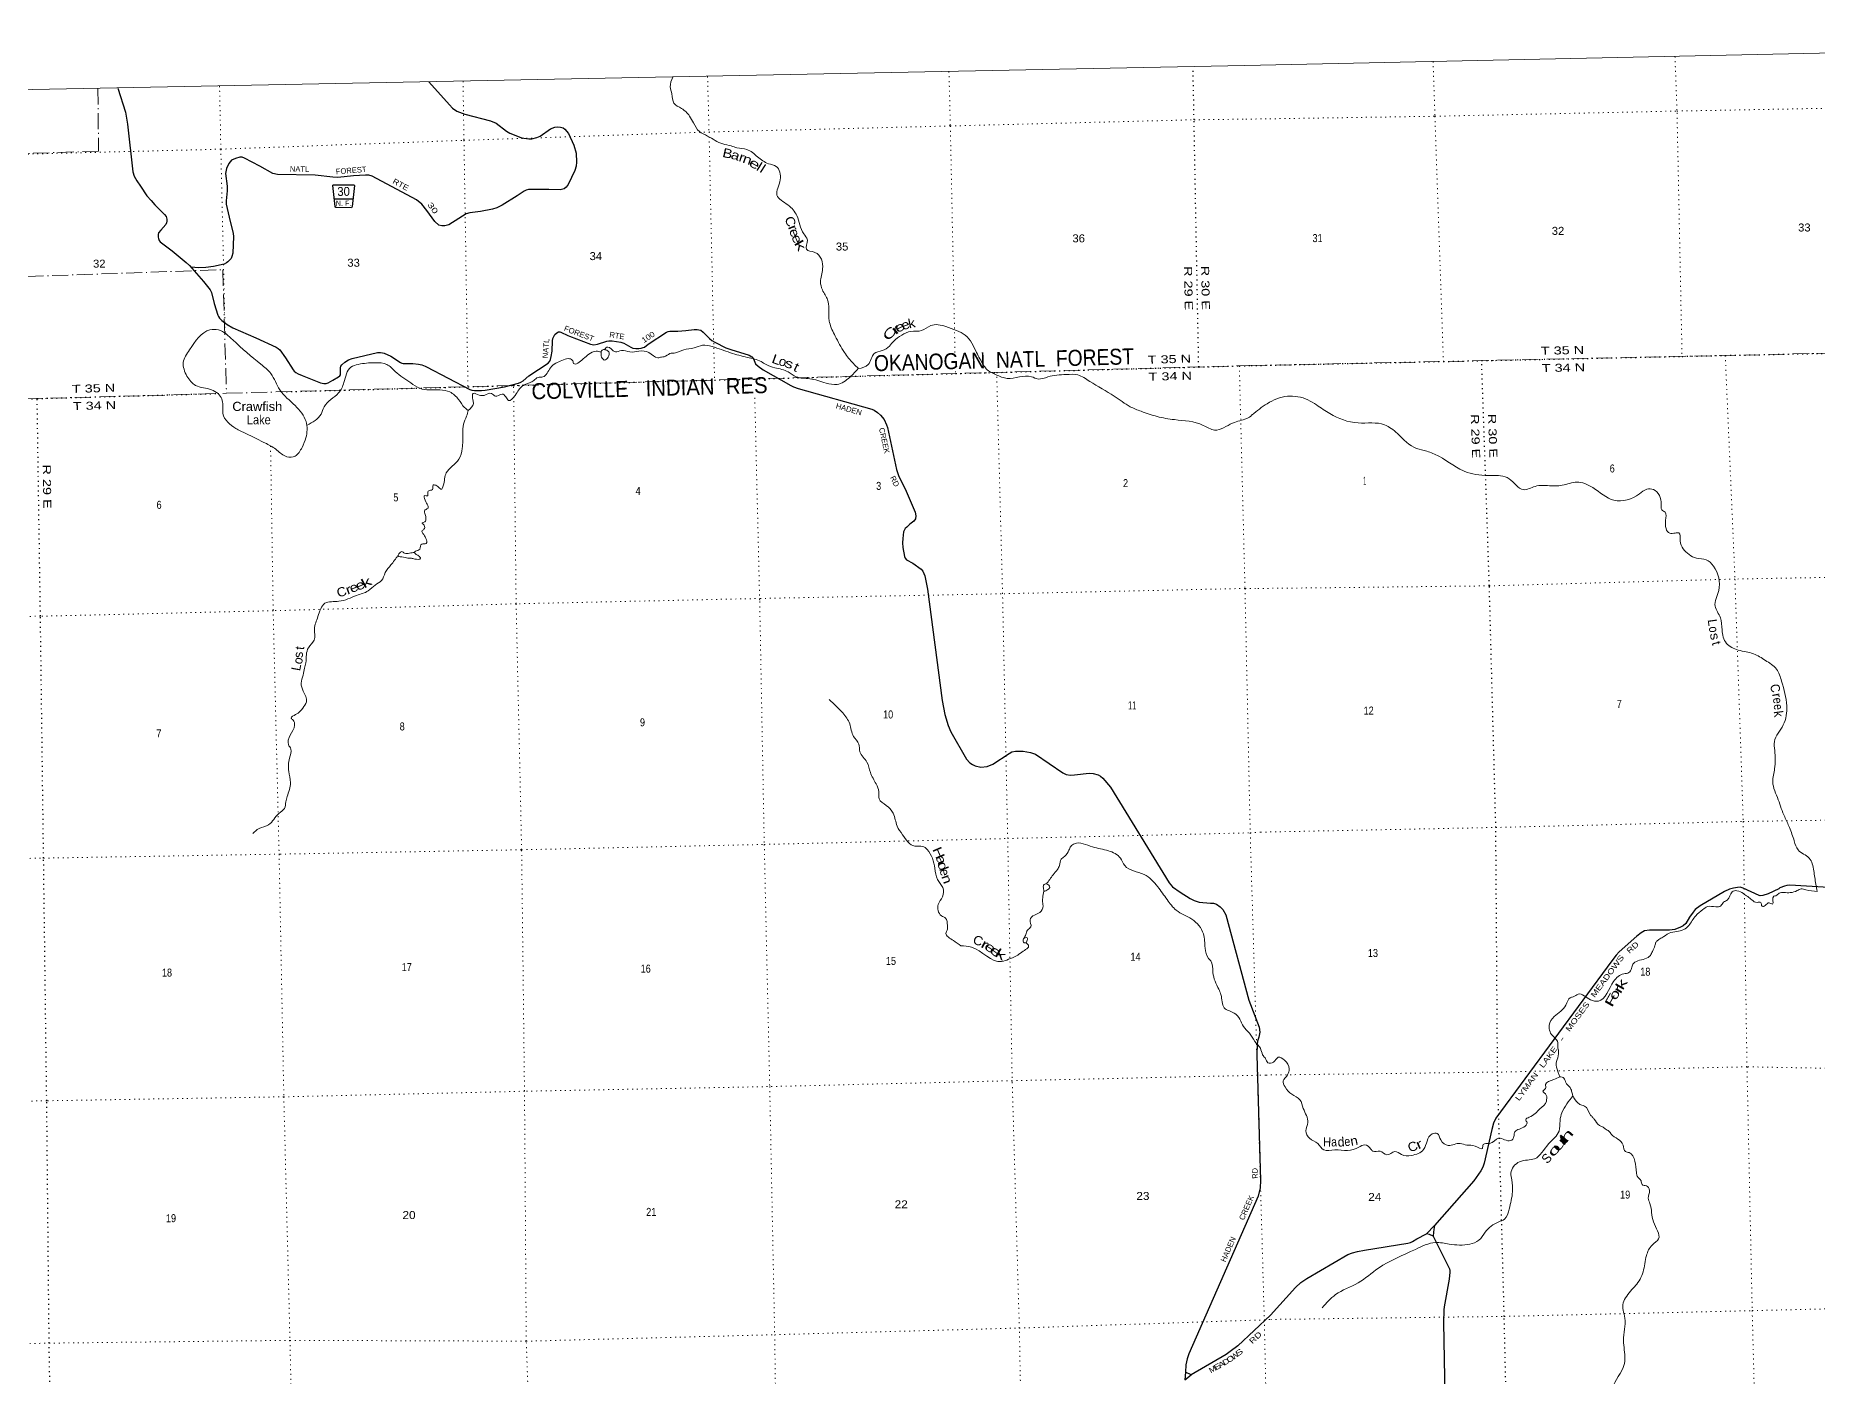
# Model space of a CAD drawing. Header units: feet. Extents: x 244583 to 493183, y 184934 to 372822.
# Drawn here: x 432125 to 471090, y 343499 to 372822 of the extents above; entities that cross this region are included whole.
import ezdxf
from ezdxf.enums import TextEntityAlignment as Align

# ---------------------------------------------------------------- set-up
doc = ezdxf.new("R2010")
doc.units = ezdxf.units.FT
doc.header["$LTSCALE"] = 70
doc.linetypes.add('DOT_DASHED', pattern=[7.7, 5, -1.2, 0.3, -1.2])
doc.linetypes.add('DOTTED', pattern=[1.5, 0.3, -1.2])
for name, color, linetype, lineweight in [('29', 7, 'Continuous', 25), ('30', 7, 'Continuous', 25), ('39', 7, 'Continuous', 13), ('4', 7, 'Continuous', 13), ('44', 7, 'DOT_DASHED', 13), ('6', 7, 'DOTTED', 25), ('7', 7, 'DOTTED', 13)]:
    doc.layers.add(name, color=color, linetype=linetype, lineweight=lineweight)
doc.layers.add('41', color=7, linetype='Continuous')

msp = doc.modelspace()

# ---------------------------------------------------------------- linework, layer by layer
at = {"layer": '29'}
msp.add_line((462542.87, 346619.11), (462720.96, 346801.66), dxfattribs=at)
for points in [[(440722.7, 371811.46), (441173.36, 371305.45), (441239.89, 371238.88), (441334.93, 371172.31), (441512.52, 371101.41), (442071.48, 370960.71), (442195.24, 370904.44), (442422.36, 370730.62), (442499.16, 370689.66), (442736.67, 370597.99), (442798.54, 370580.3), (442912.58, 370566.03), (442979.11, 370566.03), (443083.05, 370591.36), (443159.69, 370623.09), (443384.6, 370784.75), (443478.07, 370822.81), (443544.6, 370829.94), (443602.8, 370820.22), (443663.4, 370803.79), (443696.66, 370780.01), (443776.38, 370682.91), (443896.25, 370428.13), (443945.46, 370255.27), (443953.27, 370057.24), (443943.77, 369966.89), (443915.86, 369871.41), (443772.7, 369567.46), (443729.93, 369505.64), (443682.41, 369472.36), (443597.63, 369451.77), (443347.81, 369459.59), (442901.18, 369454.83), (442850.81, 369443.83), (442808.03, 369420.05), (442658.09, 369319.8), (442328.08, 369110.97), (442211.91, 369057.12), (442114.24, 369030.13), (441852.3, 368976.66), (441621.91, 368944.82), (441539.25, 368925.52), (441378.49, 368819.86), (441163.84, 368687.77), (441077.76, 368662.76), (441011.78, 368663.99), (440945.25, 368678.26), (440855.18, 368760.16), (440682.22, 369000.26), (440574.6, 369134.75), (440457.27, 369230.57), (439488.17, 369750.52), (439415.11, 369767.18), (439339.07, 369769.56), (439079.47, 369755.08), (438730.82, 369722.01), (438627.67, 369723.95), (438239.75, 369769.51), (437418.19, 369782.52), (437309.96, 369805.22), (437029.72, 369967.1), (436695.85, 370143.41), (436639.93, 370161.85), (436592.41, 370161.85), (436497.37, 370138.08), (436411.84, 370100.03), (436347.62, 370023.03), (436297.79, 369919.34), (436280.21, 369809.2), (436313.5, 369532.22), (436316.8, 369429.57), (436292.03, 369207.07), (436293.04, 369134.75), (436360.21, 368848.62), (436442.71, 368492.79), (436450.41, 368432.47), (436436.36, 368065.25), (436418.95, 367994.69), (436397.86, 367951.12), (436331.04, 367878.19), (436297.77, 367852.04), (436246.98, 367827.22), (436012.65, 367775.96), (435846.97, 367751.46), (435696.65, 367745.05), (435522.93, 367757.88)], [(433925.66, 371675.65), (434088.67, 371146.99), (434135.57, 370884.57), (434249.66, 369843.21), (434281.65, 369750.87), (434339.95, 369648.25), (434417.68, 369531.71), (434559.48, 369320.8), (434648.83, 369215.54), (434734.36, 369125.19), (434941.32, 368910.31), (434976.72, 368863.66), (434990.97, 368811.36), (434995.72, 368763.81), (434987.45, 368728.79), (434970.61, 368693.65), (434860.07, 368567.05), (434815.15, 368508.24), (434805.64, 368476.13), (434806.68, 368416.16), (434812.78, 368384.61), (434829.45, 368340.65), (434850.83, 368311.53), (434875.26, 368289.47), (435114.44, 368116.05), (435418.67, 367862.17), (435492.31, 367792.6), (435796.62, 367447.52), (435941.42, 367259.47), (435969.57, 367207.42), (436031.89, 366965.66), (436108.74, 366710.27), (436122, 366676.96), (436148.14, 366641.3), (436195.08, 366594.25), (436316.83, 366503.4), (436439.96, 366431.1), (436940.27, 366211.95), (437386.04, 366010.05), (437428.91, 365980.32), (437464.45, 365947.04), (437590.75, 365772.09), (437756.7, 365514.33), (437780.46, 365485.8), (437814.48, 365457.1), (437868.38, 365423.98), (437953.51, 365391.19), (438353.08, 365226.64), (438426.28, 365213.44), (438476.63, 365214.75), (438519.4, 365229.02), (438627.14, 365286.61), (438752.25, 365362.16), (438774.93, 365382.2), (438790.27, 365403.77), (438795.02, 365431.11), (438795.29, 365558.2), (438802.15, 365595.16), (438823.53, 365626.07), (438887.73, 365684.19), (438968.47, 365731.87), (439048.18, 365762.06), (439600.49, 365891.17), (439663.72, 365893.34), (439712.17, 365885.23), (439745.43, 365874.52), (439893.88, 365810.31), (440104.21, 365671.25), (440135.1, 365656.98), (440164.83, 365650.04), (440371.96, 365654.9), (440501.01, 365640.34), (440572.29, 365623.7), (440647.7, 365593.53), (440675.29, 365579.13)], [(440675.29, 365579.13), (441620.42, 365085.79), (441662.89, 365070.91), (441719.91, 365061.4), (441872.71, 365063.94), (441952.76, 365070.91), (442381.35, 365141.3), (442688.62, 365222.03), (442734.47, 365242.1), (442786.74, 365275.38), (442912.82, 365380.61), (443333.37, 365657.03), (443369.01, 365699.83), (443388.02, 365742.62), (443402.13, 365804.39), (443420.26, 365921.41), (443426.96, 366145.31), (443435.39, 366196.69), (443456.78, 366244.24), (443482.91, 366287.04), (443521.84, 366319.75), (443558.94, 366344.1), (443592.21, 366346.48), (443613.78, 366338.92), (443767.21, 366263.41), (443803.67, 366246.62), (444259.87, 366073.06), (444293.13, 366065.92), (444329.31, 366062.44), (444409.56, 366077.81), (444618.49, 366142.57), (444661.41, 366150.33), (444730.32, 366147.95), (444925.26, 366116.49), (444986.93, 366095.65), (445142.21, 366006.82), (445186.51, 365988.66), (445253.04, 365979.15), (445317.19, 365976.77), (445366.36, 365984.04), (445412.23, 365998.17), (445438.37, 366012.43), (445522.39, 366073.86), (445918.33, 366334.6), (445956.34, 366351.24), (445997.92, 366361.7), (446169, 366361.33), (446343.64, 366375.2), (446524.21, 366398.79), (446590.52, 366395.49), (446631.13, 366389.28), (446669.15, 366377.39), (446721.17, 366339.37), (446864.8, 366195.03), (446916.25, 366155.09), (446978.03, 366114.67), (447222.76, 365991.04), (447327.58, 365954.48), (447726.48, 365830.56), (447787.63, 365796.46)], [(447787.63, 365796.46), (447823.9, 365754.47), (447871.21, 365642.05), (447923.69, 365592.8), (448036.43, 365514.54), (448643.62, 365173.16), (448700.65, 365144.63), (448798.56, 365106.61), (450411.38, 364650.09), (450464.66, 364627.94), (450539.69, 364583.52), (450602.94, 364523.72), (450679.87, 364428.98), (450736.7, 364312.54), (450755.9, 364253.04), (450953.12, 363330.55), (450994.82, 363198.69), (451160.98, 362859.62), (451363.35, 362398.83), (451376.04, 362320.08), (451366.54, 362255.88), (451333.27, 362205.95), (451241.17, 362136.84), (451176.46, 362072.81), (451143.2, 362041.9), (451105.83, 361969.11), (451090.37, 361827.54), (451081.42, 361732.82), (451089.04, 361623.97), (451124.19, 361433.24), (451138.45, 361390.45), (451172.19, 361360.73), (451309.54, 361284.69), (451491.03, 361151.67), (451528.11, 361109.89), (451570.88, 361010.04), (451630.29, 360712.97), (451948.06, 358279.17), (452008.06, 357971.5), (452080.65, 357737.47), (452141.12, 357595.84), (452483.27, 357001.45), (452556.39, 356921.03), (452611.57, 356877.82), (452668.59, 356849.29), (452799.07, 356824.3), (452934.71, 356835.02), (453058.69, 356885.32), (453413.05, 357124.8), (453471.68, 357158.37), (453552.47, 357172.64), (453725.54, 357169.44), (453885.11, 357144.11), (453991.29, 357105.72), (454588.41, 356699.5), (454662.08, 356660.49), (454754.73, 356647.19), (454847.43, 356654.56), (455166.21, 356691.35), (455253.69, 356685.23), (455360.67, 356653.47), (455415.26, 356623.42), (455463.58, 356584.35), (455633.06, 356388.46), (456912.15, 354295.79), (456991.19, 354202.82), (457151.99, 354087.26), (457373.09, 353948.67), (457463.38, 353905.87), (457573.76, 353869.53), (457817.88, 353851.44), (457886.31, 353848.81), (457948.09, 353829.79), (458027.8, 353771.76), (458085.9, 353710.91), (458152.52, 353590.51), (458656.76, 351727.14), (458885.63, 351134.24), (458898.49, 351024.27), (458878.73, 350916.37), (458846.22, 350834.06), (458837.4, 350765.88), (458831.1, 350529.9), (458913.77, 347779.97), (458907.99, 347621.97), (458858.58, 347439.6), (457346.17, 343991.84), (457311.32, 343884.44), (457281.63, 343751.91), (457272.87, 343590.41)], [(471830.76, 354164.16), (470491.36, 354239.38), (470420.08, 354234.63), (470371.26, 354223.72), (470272.76, 354187.08), (470247.96, 354165.68), (470013.4, 354051.98), (469897.35, 354013.52), (469840.32, 354008.76), (469816.93, 354013.93), (469469.66, 354179.95), (469402.29, 354195.06), (469346.1, 354194.21), (469255.65, 354176.62), (469170.27, 354151.42), (469058.23, 354102.28), (468523.99, 353790.02), (468414.64, 353706.53), (468371.92, 353654.51), (468294.49, 353541.82), (468210.35, 353402.48), (468158.08, 353354.93), (468099.34, 353322.51), (467972.75, 353274.09), (467855.18, 353260.9), (467416.75, 353259.82), (467309.37, 353240.72), (467236.17, 353202.76), (467145.38, 353127.09), (466756.2, 352786.68), (466689.78, 352714.74), (466594.81, 352585.02), (464061.17, 349143.86), (464009.49, 349037.2), (463973.62, 348899.53), (463801.92, 348159.17), (463776.63, 348074.27), (463734.21, 347993.99), (463577.28, 347777.83), (462720.96, 346801.66)], [(462720.96, 346801.66), (462700.28, 346713.1), (462693.01, 346655.79), (462691.72, 346563.08)], [(459134.35, 344835.48), (459675.57, 345443.45), (459794.37, 345552.82), (459924.41, 345641.18), (460825.58, 346161.49), (460926.16, 346198.61), (461029.92, 346230.44), (461184.43, 346260.64), (462137.56, 346415.75), (462194.19, 346428.97), (462236.95, 346449.18), (462330.53, 346504.05), (462542.87, 346619.11)], [(462691.72, 346563.08), (462609.99, 346601.35), (462542.87, 346619.11)], [(462691.72, 346563.08), (463002.48, 345939.73), (463042.45, 345853.59), (463051.95, 345815.55), (463053.62, 345778.07), (463037.99, 345624.51), (462930.78, 345017.86), (462922.75, 344952.29), (462910.75, 344675.95), (462980.47, 341068.68)], [(459134.35, 344835.48), (458418.54, 344169.75), (458252.25, 344040.08), (458161.93, 343974.79), (457397.43, 343536.11)]]:
    msp.add_lwpolyline(points, dxfattribs=at)
msp.add_lwpolyline([(457397.43, 343536.11), (457272.87, 343590.41), (457260.29, 343422.74)], close=True, dxfattribs=at)
at = {"layer": '30'}
msp.add_line((438661.78, 369250.77), (439066.85, 369250.77), dxfattribs=at)
msp.add_lwpolyline([(438707.63, 369060.22), (438688.65, 369062.33), (438677.41, 369082.02), (438621.88, 369542.68), (438627.5, 369553.93), (438641.56, 369562.37), (439082.96, 369560.96), (439089.99, 369556.74), (439097.02, 369541.27), (439049.92, 369087.65), (439040.78, 369068.66), (439030.25, 369059.51)], close=True, dxfattribs=at)
at = {"layer": '39'}
for points in [[(446061.87, 371914.17), (446003.7, 371704.43), (446037.9, 371547.2), (446084.73, 371347.67), (446251.87, 371228.48), (446425.62, 371062.87), (446510.26, 370912.33), (446641.82, 370725.99), (446818.82, 370627.12), (447153.78, 370452.64), (447334.75, 370409.18), (447462.55, 370368.33), (447679.23, 370332.62), (447911.53, 370171.79), (448151.8, 370021.16), (448320.28, 369958.58), (448410.63, 369668.64), (448337.77, 369336.24), (448576.81, 369118.89), (448773.6, 368884.85), (448923.81, 368488.53), (449002.23, 368352.05), (448982.38, 368151.7), (449167.13, 368081.23), (449335.12, 367719.49), (449289.98, 367435.95), (449330.46, 367260.6), (449446.21, 367043.74), (449471.04, 366653.94), (449488.45, 366549.05), (449611.22, 366251.43), (449813.52, 365894.15), (450008.41, 365649.98), (450119.45, 365541.22)], [(436117.46, 364999.02), (435970.36, 365076.68), (435622.98, 365172.25), (435434.7, 365376.31), (435355.35, 365675.66), (435492.56, 365951.39), (435937.13, 366387.3), (436122.93, 366385.24), (436440.77, 366165.78), (437052.23, 365635.42), (437266.7, 365433.94), (437466.52, 365074.54), (437801.27, 364730.18), (438039.25, 364379.68), (438036.99, 364028.06), (437950.85, 363816.07), (437799.6, 363626.92), (437618.24, 363610.89), (437402.97, 363757.8), (437173.71, 363898.34), (436720.52, 364120.95), (436504.04, 364231.46), (436222.25, 364554.74), (436218.16, 364738.52), (436194.92, 364875.42), (436117.46, 364999.02)], [(450116.83, 365540.16), (450332.04, 365627.73), (450464.6, 365867.9), (450641.68, 365932.76), (450796.12, 366031.71), (450891.85, 366140.03), (451066.09, 366273.58), (451267.25, 366352.89), (451501.44, 366374), (451700.25, 366481.58), (452029.91, 366461.43), (452263.37, 366373.38), (452456.59, 366270.68), (452703.63, 365889.71), (452850.26, 365624.72), (452916.03, 365532.56), (453129.74, 365405.86), (453373.23, 365324), (453904.3, 365362.95), (454052.43, 365312.24), (454260.04, 365359.29), (454659.59, 365410.76), (454918.39, 365401.85), (455176.72, 365261.56), (455714.12, 364936.76), (456062.45, 364706.62), (456300.09, 364606.49), (456653.11, 364491.63), (457031.85, 364423.58), (457659.85, 364298), (457909.65, 364196), (458301.94, 364348.44), (458609.96, 364449.29), (458726.27, 364525.53), (458729.33, 364528.96)], [(441586.16, 364623.07), (441698.24, 364776.41), (441687.18, 364857.12), (441695.61, 364998.72), (441823.39, 364959.88), (441932.58, 364955.18), (442097.83, 364995.64), (442179.37, 364936.02), (442326.36, 364982.31), (442405.86, 364924.69), (442467.44, 364844.6), (442609.64, 364953.5), (442774.92, 365161.73), (442925.66, 365232.33), (443024.12, 365280.05), (443112.24, 365347.85), (443219.24, 365357.26), (443384.59, 365559.43), (443633.31, 365718.17), (443776.33, 365758.35), (443861.61, 365725.05), (443890.74, 365654.67), (444101.78, 365752.3), (444219.83, 365852.81), (444382.74, 365919.52), (444492.65, 365903.87)], [(444492.08, 365902.69), (444511.81, 365943.36), (444592.59, 365948.41), (444661.79, 365906.82), (444649.02, 365791.45), (444560.85, 365727.69), (444503.5, 365791.66), (444490.49, 365904.18)], [(444559.71, 365956.7), (444636.3, 366011.61), (444803.24, 365908.59), (444934.28, 365936.49), (445118.57, 365904.43), (445320.38, 365920.95), (445539.12, 365889.45), (445732.46, 365776.64), (445811.1, 365791.77), (445871.65, 365798.59), (445994.12, 365866.82), (446119.21, 365884.54), (446298.29, 365951.45), (446526.15, 365994.72), (446707.37, 366051.55), (446917.91, 366021.83), (447323.2, 365887.18), (447692.26, 365783.61), (447989.31, 365693.56), (448100.83, 365628.25), (448291.64, 365557.86), (448583.73, 365468.52), (448758.8, 365361.55), (449054.38, 365318.74), (449411.2, 365224.14), (449652.05, 365194.8), (449931.11, 365351.89), (450116.83, 365540.16)], [(438062.06, 364303.31), (438366.7, 364544.34), (438433.87, 364701.37), (438752.08, 365009.28), (438868.17, 365236.06), (439020.22, 365570.7), (439182.38, 365632.79), (439545, 365668.89), (439804.26, 365632.04), (439991.46, 365476.45), (440328.09, 365229.11), (440530.67, 365108.19), (440733.28, 365076.19), (441184.57, 365029.33), (441373.97, 364865.7), (441505.11, 364688.7), (441586.86, 364625.45)], [(458729.33, 364528.96), (459054.87, 364772.81), (459500.71, 364934.4), (459948.75, 364855.55), (460136.63, 364745.76), (460426.99, 364554.95), (461047, 364351.87), (461625.73, 364311.74), (461906.02, 364118.73), (462326.09, 363792.83), (462549.48, 363732.18), (462812.11, 363623.72), (463432.73, 363271.12), (463961.46, 363201.8), (464348.72, 363131.96), (464658.11, 362892.99), (464919.59, 362964.37), (465230.6, 362978.04), (465509.35, 362987.09), (465831.48, 363057.54), (466177.16, 362938.45), (466642.88, 362659.85), (467200.27, 362799.19), (467358.1, 362903.07), (467505.77, 362895.62), (467675.2, 362571.28), (467687.36, 362454.29), (467759.11, 362396.97), (467770.29, 362221.36), (467862.15, 361940.09), (467981.33, 361944.25), (468064.13, 361947.76), (468091.44, 361774.46), (468159.22, 361597.84), (468445.72, 361396.86), (468658.58, 361360.26), (468818.7, 361219.66), (468933.2, 360686.19), (468854.35, 360343.25), (468969.93, 360092.72), (469006.96, 359826.64), (469101.09, 359531.26), (469360.36, 359384.35), (469693.24, 359303.43), (469954.49, 359158.58), (470196.36, 358966.9), (470308.11, 358704.18), (470422.75, 358162.63), (470345.19, 357746.96), (470149.52, 357381.72), (470156.97, 357187.85), (470155.91, 356789.73), (470114.46, 356504.04), (470234.58, 356110.12), (470300.56, 355921.34), (470376.61, 355734.77), (470479.74, 355502.2), (470583.94, 355209.03), (470668.25, 355012.5), (470911.88, 354835), (471011.79, 354555.9), (471057.33, 354265.71), (471088.81, 354104.89)], [(441586.86, 364625.45), (441549.95, 364499.67), (441483.33, 364322.98), (441467.49, 364124.7), (441455.26, 363793.05), (441381.23, 363559.68), (441105.89, 363259.13), (441040.52, 362977.35), (441007.03, 362904.17), (440876.7, 362987.44), (440816.05, 362988.71), (440800.99, 362895.54), (440760.77, 362878.87), (440702.57, 362843.78), (440691.5, 362754.71), (440636.82, 362764.13), (440642.09, 362661.11), (440694.79, 362477.83), (440634.57, 362442.72), (440645.83, 362345.84), (440658.93, 362263.13), (440635.57, 362188.05), (440579.26, 362165.11), (440620.29, 362113.07), (440617.28, 362026.12), (440573.31, 361985.14), (440594.09, 361936.89), (440662.09, 361826.57), (440667.43, 361717.48), (440568.58, 361702.1), (440525.39, 361594.44), (440481.3, 361563.57), (440431, 361544.75), (440406.61, 361517.67)], [(440046.57, 361453.02), (439894.94, 361244.99), (439771.62, 361077.71), (439690.83, 360902.87), (439552.53, 360806.15), (439398.42, 360678.91), (439142.94, 360578.71), (438758.44, 360450.62), (438451.77, 360406.38), (438299.58, 360117.46), (438223.99, 359845.66), (438214.79, 359598.95), (438091.42, 359435.71), (438046.72, 359285.58), (438036.77, 359101.52), (438003.74, 358989.94), (437973.21, 358837.96), (437932.86, 358661.6), (437979.37, 358488.35), (438046.89, 358248.66), (437969.64, 358116.31), (437811.66, 357974.88), (437715.57, 357896.87), (437754.49, 357852.89), (437788.19, 357738.09), (437693.76, 357520.64), (437653.75, 357315.99), (437707.46, 357217.61), (437677.43, 357023.2), (437660.68, 356731.92), (437697.95, 356485.79), (437626.81, 356179.69), (437597.84, 356066.13), (437565.21, 355920.19), (437443.22, 355811.55), (437219.8, 355564.19), (437010.6, 355480.73), (436874.44, 355373.93)], [(440411.1, 361518.23), (440302.13, 361504.74), (440193.03, 361501.36), (440131.98, 361536.99), (440081.87, 361502), (440052.2, 361447.06), (440169.79, 361416.18), (440297.41, 361391.49), (440341.86, 361392.04), (440416.84, 361374.79), (440543.98, 361390.52), (440500.87, 361446.58), (440429.62, 361490.16), (440411.1, 361518.23)], [(452360.35, 352914.79), (452195.26, 353031.99), (452079.14, 353109.38), (452031.76, 353185.59), (452067.03, 353279.01), (452066.02, 353363.9), (452025.78, 353519.03), (451934.18, 353574.49), (451862.55, 353820.2), (451959.57, 353989.17), (451963.24, 354191.35), (451845.93, 354369.78), (451792.53, 354611.67), (451621.97, 355019.87), (451526.13, 355091.44), (451350.23, 355097.34), (451084.56, 355344.67), (450967.13, 355533.21), (450878.9, 355815.1), (450727.31, 355987.04), (450572.01, 356130.64), (450564.1, 356286.18), (450505.48, 356457.26), (450381.27, 356706.35), (450305.84, 356931.8), (450153.59, 357158.31), (450127.33, 357327.77), (450012.16, 357496.13), (449928.05, 357772), (449777.7, 358008.64), (449479.18, 358300.03)], [(454232.18, 354267.91), (454377.1, 354468), (454470.68, 354586.4), (454516.15, 354671.86), (454554.91, 354811.81), (454624.96, 354869.28), (454722.35, 355007.94), (454765.85, 355089.33), (454841.96, 355146.88), (455236.84, 355081.05), (455589.52, 354994.48), (455848.1, 354833.97), (455945.04, 354669.43), (456367.72, 354474.59), (456663.91, 354209.44), (456869.36, 353927), (457070.2, 353693.01), (457410.01, 353499.15), (457664.44, 353176.89), (457700.46, 352866.06), (457775.89, 352640.61), (457822.99, 352588.65), (457872.49, 352334.58), (457998.14, 351964.23), (458048.03, 351847.61), (458120.16, 351559.47), (458335.75, 351444.91), (458460.64, 351309.02), (458537.3, 351150.29), (458668.33, 351008.41), (458787.71, 350825.96), (458908.76, 350673.85), (458958.91, 350535.01), (459012.29, 350464.92), (459019.3, 350459.83)], [(454171.16, 354109.69), (454168.49, 354164.23), (454169.55, 354245.09), (454231.93, 354268.1), (454301.52, 354194.18), (454261.68, 354145.17), (454219.54, 354120.39), (454171.16, 354109.69)], [(453736.1, 353074.01), (453778.21, 353160.85), (453817.45, 353260.38), (453889.33, 353334.04), (453873.41, 353483.42), (453969.19, 353587.7), (454087.71, 353647.79), (454156.78, 353788.12), (454141.25, 353905.16), (454148.61, 353965.89), (454173.31, 354110.17)], [(471090.48, 354104.64), (470837.18, 354142.53), (470733.78, 354160.88), (470647.54, 354122.96), (470498.74, 354079.87), (470357.24, 354081.37), (470256.43, 354067.44), (470180.62, 354011.51), (470136.31, 354002.63), (470109.03, 353830.37), (470033.77, 353857.31), (469947.96, 353795.15), (469881.54, 353779.81), (469853.74, 353866.2), (469770.9, 353864.72), (469658.78, 353919.29), (469472.43, 354057.4), (469332.55, 354121.72), (469229.23, 354095.47), (469121.2, 353917.72), (469039.22, 353867.75), (468981.94, 353791.95), (468871.17, 353769.75), (468689.23, 353772.55), (468585.27, 353708.03), (468430.02, 353571.87), (468279.01, 353363), (468170.02, 353272.13), (467850.61, 353191.65), (467690.68, 353091.78), (467606.68, 353041.77), (467561.06, 352992.45), (467538.06, 352921.31), (467481.71, 352792.99), (467438.79, 352705.32), (467318.85, 352630.41), (467056.16, 352512.53), (467025.44, 352421.04), (466968.41, 352331.1), (466857.75, 352302.84), (466634.31, 352137.16), (466302.32, 351708.85), (466132.06, 351736.1), (465859.08, 351858.51), (465746.93, 351799.92), (465684.62, 351780.61), (465592.44, 351621.33), (465336.14, 351370.19), (465226.34, 351178.25), (465227.7, 351101.49), (465276.41, 350975.05), (465404.31, 350827.8), (465417.12, 350674.45), (465425.77, 350642.27), (465412.71, 350466.22), (465377.1, 350307.96), (465432.9, 350123.04), (465456.37, 350052.73)], [(453788.45, 352979.06), (453741.9, 352984.54), (453728.82, 353065.23), (453807.36, 353088.44), (453802.16, 353015.61), (453788.45, 352979.06)], [(452360.35, 352914.79), (452591.07, 352887.34), (453251.64, 352572.16), (453400.63, 352620.5), (453573.54, 352695.42), (453693.81, 352779.79), (453839.59, 352927.14), (453788.45, 352979.06)], [(459018.86, 350460.15), (459074.46, 350358.49), (459193.49, 350370.73), (459300.75, 350477.74), (459437.22, 350417.54), (459537.62, 350225.34), (459503.6, 350091.36), (459410.88, 349962.38), (459449.6, 349829.7), (459593.91, 349668.6), (459773.89, 349548.56), (459847.98, 349357.91), (459948.36, 349052.54), (459903.11, 348867.84), (459984.75, 348707.63), (460162.67, 348589.58), (460298.51, 348450.56), (460536.96, 348452.82), (460816.13, 348437.62), (461061.81, 348509.52), (461191.89, 348561.58), (461326.95, 348467), (461372.22, 348421.33), (461525.7, 348428.13), (461674.72, 348343.91), (461851.31, 348415.79), (461993.92, 348351.66), (462214.54, 348333.39), (462479.07, 348461.42), (462667.12, 348800.25), (462776.05, 348812.31), (462855.35, 348670.26), (463019.12, 348551.95), (463279.08, 348595.01), (463421.23, 348557.14), (463609.59, 348534.26), (463764.03, 348486.51), (463784.8, 348569.73), (463921.83, 348592.4), (464119.9, 348707.11), (464381.53, 348655.22), (464454.76, 348743.43), (464465.42, 348826.48), (464669.37, 348951.39), (464740.43, 349047.64), (464712.99, 349113.84), (464788.88, 349165.72), (465022.14, 349347.75), (465164.66, 349518.03), (465171.63, 349580.81), (465162.31, 349651.37), (465090.02, 349738.99), (465143.54, 349798.55), (465148.18, 349879.47), (465324.06, 349991.75), (465456.14, 350053.42)], [(465456.37, 350052.73), (465547.9, 350020.02), (465594.24, 349913.75), (465649.89, 349852.1), (465691.19, 349802.32), (465710.19, 349756.18), (465731.89, 349671.7), (465745.01, 349638.98)], [(465745.34, 349638.5), (465504.61, 349265.47), (465463.22, 349090.93), (465440.94, 348864.2), (465211.45, 348583.22), (464907.94, 348258.48), (464579.64, 348193.98), (464388.04, 347941.98), (464408.79, 347796.85), (464423.48, 347536.43), (464349.32, 347157.2), (464246.08, 346937.09), (464121.81, 346878.28), (463826.67, 346652.71), (463688.3, 346476.43), (463489.7, 346392.03), (463041.02, 346392.06), (462739.26, 346427.06), (462299.31, 346275.68), (461494.03, 345867.15), (461044.99, 345543.84), (460552.34, 345286.43), (460264.32, 345000.36)], [(465744.59, 349639.59), (465858.67, 349473.91), (465942.29, 349430.95), (465999.22, 349411.77), (466121.7, 349228.05), (466167.11, 349174.3), (466212.48, 349122.57), (466323.97, 348989.18), (466391.22, 348958.05), (466446.55, 348914.59), (466534.46, 348857.56), (466581.97, 348799.81), (466840.89, 348557.92), (466893.93, 348415.39), (466971.13, 348392.52), (467099.67, 348208.92), (467136.59, 347948.89), (467151.98, 347878.44), (467234.69, 347772.82), (467258.34, 347692.41), (467351.74, 347667.81), (467418.21, 347565.94), (467392.88, 347397.76), (467429.36, 347277.16), (467505.14, 346876.38), (467616.72, 346508.56), (467477.68, 346370.67), (467352.36, 346142.09), (467277.8, 345785.08), (467115.34, 345485.1), (467034.03, 345396.74), (466921.4, 345251.24), (466843.11, 345106.35), (466879.25, 344775.59), (466849.51, 344283.99), (466882.97, 343876.38), (466845.77, 343693.83), (466614.49, 343170.32), (466669.34, 342924.77), (466594.57, 342695.07), (466480.03, 342313.09), (466394.28, 342018.53), (466333.48, 341684), (466298.97, 341463.11), (466199.98, 341230.95), (466226.26, 341116.24), (466138.16, 340839.82), (466009.7, 340445.47), (465987.81, 340196.52), (465726.71, 339759.37), (465641.16, 339567.87), (465430.03, 339277.12), (465127.88, 338875.61), (464949.74, 338662.24), (464835.76, 338478.32), (464741.3, 338333.15), (464623.78, 338120.87), (464377.52, 337873.95), (464294.94, 337743.13), (464240.4, 337626.96), (464187.23, 337547.19), (464212.2, 337392.04), (464147.2, 337295.89), (464148.85, 336972.59), (464068.28, 336613.45), (463971.6, 335906.44), (464073.28, 335641.51), (464209.16, 335500.47), (464303.79, 335176.82), (464238.29, 334650.22), (464306.25, 334463.5), (464558.09, 334164.9), (464818.57, 333834.11), (465071.02, 333385.98), (465286.99, 333058.44), (465420.24, 332951.7), (465616.46, 332712.73), (465661.74, 332436.68), (465769.32, 332066.78), (465992.08, 331812.11), (466204.17, 331589.58), (466251.61, 331420.68), (466251.29, 331095.32), (466357.73, 330674.88), (466503.54, 330428.93), (466677.49, 330191.57)]]:
    msp.add_spline(points, degree=3, dxfattribs=at)
at = {"layer": '4'}
msp.add_lwpolyline([(244583.23, 368785.28), (275154.65, 369142.74), (305725.57, 369542.24), (336295.9, 369983.81), (366865.59, 370467.41), (397437.89, 370993.07), (428002.83, 371560.78), (458570.27, 372170.54), (489136.84, 372822.34), (493183.04, 189004.41), (462363.63, 188347.22), (431543.33, 187732.43), (400722.22, 187160.02), (369900.35, 186630.01), (339077.78, 186142.4), (308254.57, 185697.19), (277430.77, 185294.38), (246606.45, 184933.96)], close=True, dxfattribs=at)
msp.add_lwpolyline([(244583.23, 368785.28), (275154.65, 369142.74), (305725.57, 369542.24), (336295.9, 369983.81), (366865.59, 370467.41), (397437.89, 370993.07), (428002.83, 371560.78), (458570.27, 372170.54), (489136.84, 372822.34), (493183.04, 189004.41), (462363.63, 188347.22), (431543.33, 187732.43), (400722.22, 187160.02), (369900.35, 186630.01), (339077.78, 186142.4), (308254.57, 185697.19), (277430.77, 185294.38), (246606.45, 184933.96)], close=True, dxfattribs=at)
at = {"layer": '44'}
msp.add_line((458705.74, 365606.07), (489284.59, 366260.39), dxfattribs=at)
for points in [[(433489.03, 371667.13), (433499.82, 370299.06), (430797.66, 370203.04), (430873.7, 367516.9), (436218.22, 367702.88), (436298.97, 364999.54)], [(428136.88, 364772.75), (436298.97, 364999.54), (458705.74, 365606.07)]]:
    msp.add_lwpolyline(points, dxfattribs=at)
at = {"layer": '6'}
for points in [[(457561.53, 365575.1), (457459.31, 370981.94), (457436.53, 372147.17)], [(458705.74, 365606.07), (462911.33, 365696.06), (463747.5, 365713.95), (468130.87, 365807.75), (469076.69, 365827.99), (473452.11, 365921.61), (474404.04, 365941.98), (478803.95, 366036.13), (479828.91, 366058.06), (484098.08, 366149.41), (485174.93, 366172.45), (489284.59, 366260.39)], [(437503.37, 365031.27), (441579.74, 365142.49), (442578.15, 365169.51), (446971.98, 365288.45), (447842.23, 365312.01), (452239.88, 365431.05), (453142.72, 365455.48), (457561.53, 365575.1), (458449.13, 365599.12), (458705.74, 365606.07)], [(464698.87, 326294.52), (464639.64, 328849.52), (464523.53, 334176.4), (464361.12, 339492.35), (464243.13, 344811.11), (464096.43, 350153.61), (464058.72, 355504.13), (463917.09, 360788.11), (463747.5, 365713.95)], [(428113, 364773.02), (430986.64, 364851.93), (432158.8, 364884.5), (436120.24, 364994.58)], [(432780.5, 325651.32), (432701.43, 328248.76), (432630.23, 333569.94), (432506.76, 338868.24), (432420.98, 344225.62), (432368.21, 349526.82), (432299.2, 354833.88), (432230.38, 360124.77), (432158.8, 364884.5)]]:
    msp.add_lwpolyline(points, dxfattribs=at)
at = {"layer": '7'}
for p, q in [((447842.23, 365312.01), (447843.09, 365276.48)), ((452238.88, 365480.06), (452239.88, 365431.05))]:
    msp.add_line(p, q, dxfattribs=at)
for points in [[(462687, 372255.88), (462727.56, 371058.91), (462911.33, 365696.06)], [(467976.53, 372366.64), (468021.51, 371131.73), (468130.87, 365807.75)], [(441471.83, 371824.28), (441492.54, 370532.51), (441579.74, 365142.49)], [(446820.75, 371931.19), (446852.14, 370714.46), (446971.98, 365288.45)], [(452098.66, 372037.93), (452129.47, 370846.86), (452231.72, 365831.3)], [(458594.52, 370995.72), (462727.56, 371058.91), (468018.78, 371172.1), (473314.3, 371271.22), (478611.58, 371384.51), (483945.09, 371506.54), (489164.16, 371731.6)], [(436147.6, 371719.15), (436175.52, 370338.98), (436269.04, 366293.99)], [(428030.13, 370143.49), (430797.66, 370203.04), (436175.52, 370338.98), (441492.54, 370532.51), (446852.14, 370714.46), (452129.47, 370846.86), (457459.31, 370981.94), (458594.52, 370995.72)], [(458449.13, 365599.12), (458573.21, 360731.68), (458687.13, 355386.77), (458844.6, 350083.82), (458995.49, 344731.63), (459111.37, 339385.42), (459198.63, 334072.53), (459269.83, 328751.34), (459302.77, 326182.56)], [(469076.69, 365827.99), (469288.53, 360937.09), (469468.87, 355635.62), (469551.31, 350269.73), (469665.51, 344936.76), (469803.56, 339626.44), (469923.86, 334291.55)], [(443332.22, 325858.89), (443293.51, 328425.1), (443185.89, 333749.87), (443035.77, 339080.17), (442854.99, 344268.61), (442816.41, 349735.73), (442753.78, 355016.59), (442633.39, 360395.78), (442578.15, 365169.51)], [(453961.7, 326073.04), (453933.38, 328662.67), (453854.31, 333965.56), (453740.39, 339310.47), (453637.74, 344556.47), (453483.15, 349923.1), (453383.44, 355262.12), (453271.42, 360617.16), (453142.72, 365455.48)], [(447852.15, 364902.84), (447960.22, 360443.9), (448059.59, 355133.18), (448178.97, 349838.88), (448287.81, 344411.03), (448357.6, 339209.09), (448495.74, 333866.51), (448560.55, 328573.55), (448631.5, 325965.02)], [(437263.13, 363846.95), (437319.66, 360264.94), (437449.75, 354920.24), (437553.11, 349613.6), (437687.02, 344287.14), (437808.67, 338972.65), (437934.16, 333674.38), (438027.78, 328337.31), (438075.11, 325754.84)], [(489393.55, 361310.5), (485267.55, 361262.38), (479929.12, 361075.59), (474618.43, 361034.81), (469288.53, 360937.09), (463917.09, 360788.11), (458806.36, 360730.19)], [(458806.36, 360730.19), (458573.21, 360731.68), (453241.13, 360614.76), (447973.55, 360512.79), (442633.39, 360395.78), (437317.88, 360244.71), (432230.38, 360124.77), (428224.58, 360047.05)], [(458916.3, 355402), (464058.72, 355504.13), (469468.87, 355635.62), (474784.91, 355716.92), (480026.48, 355780.71), (485385.47, 355947.66), (489509.93, 356023.37)], [(428326.2, 354770.62), (432299.2, 354833.88), (437474, 354920.54), (442753.78, 355016.59), (448059.59, 355133.18), (453383.44, 355262.12), (458687.13, 355386.77), (458916.3, 355402)], [(489627.01, 350704.2), (485531.75, 350629.4), (480221.46, 350451.2), (474842.16, 350174.77), (469551.31, 350269.73), (464096.43, 350153.61), (459025.93, 350089.6)], [(459025.93, 350089.6), (458844.6, 350084.95), (453482.64, 349965.54), (448130.5, 349836.25), (442816.41, 349735.73), (437553.11, 349613.6), (432368.21, 349526.82), (428428.52, 349458.22)], [(459135.04, 344744.11), (464243.13, 344811.11), (469665.51, 344936.76), (474990.87, 345062.68), (480324.16, 345196.83), (485649.35, 345332.86), (489744.47, 345368.52)], [(428530.66, 344154.95), (432420.98, 344225.62), (437687.02, 344287.14), (442854.99, 344268.61), (448287.81, 344411.03), (453637.74, 344556.47), (458993.22, 344735.03), (459135.04, 344744.11)]]:
    msp.add_lwpolyline(points, dxfattribs=at)

# ---------------------------------------------------------------- texts
at = {"layer": '30'}
for s, rotation, p in [('NATL', 359.093, (437896.73, 369844.58)), ('FOREST', 4.418, (439030.19, 369815.75)), ('RTE', 350.832, (444830.2, 366202.74)), ('HADEN', 344.195, (449894.06, 364594.7)), ('CREEK', 282.068, (450627.97, 363953.79)), ('CREEK', 66.315, (458661.73, 347165.1)), ('HADEN', 66.315, (458261.89, 346253.59))]:
    msp.add_text(s, height=120, rotation=rotation, dxfattribs=at).set_placement(p, align=Align.CENTER)
for s, height, rotation, width, p in [('30', 194, 0.63, 0.95, (438861.61, 369318.39)), ('RTE', 120, 331.785, 1.15, (440082.24, 369511.63)), ('N. F.', 114.1, 0.63, 0.95, (438861.36, 369099.51)), ('30', 120, 305.768, 1.5, (440762.8, 369017.97)), ('FOREST', 120, 339.171, 1.05, (443988.47, 366251.21)), ('100', 120, 33.366, 1.15, (445554.04, 366178.51)), ('NATL', 120, 85.286, 1.05, (443341.99, 365975.08)), ('RD', 120, 296.107, 1.05, (450859.94, 363049.59)), ('MOSES   MEADOWS   ', 120, 53.637, 1.3, (466322.25, 351914.77)), ('RD', 120, 41.637, 1.25, (467090.14, 352834.63)), ('LYMAN   LAKE', 120, 53.637, 1.3, (464990.35, 350087.49)), ('-', 120, 53.637, 1.8, (465548.32, 350847.36)), ('RD', 120, 91.722, 0.85, (458850.63, 347940.77)), ('RD', 120, 42.924, 1.3, (458842.93, 344302.48)), ('S', 120, 37.946, 1.55, (458481.08, 343975.79)), ('M', 120, 29.848, 1.15, (457893.46, 343601.69)), ('E', 120, 29.848, 1.35, (457999.23, 343662.37)), ('A', 120, 29.848, 1.4, (458086.07, 343710.52)), ('D', 120, 31.848, 1.3, (458187.21, 343770.94)), ('O', 120, 35.862, 1.35, (458287.71, 343834.58)), ('W', 120, 37.946, 1.2, (458387.28, 343903.17))]:
    msp.add_text(s, height=height, rotation=rotation, dxfattribs=dict(at, width=width)).set_placement(p, align=Align.CENTER)
at = {"layer": '41'}
for s, rotation, width, p in [('B', 347.597, 1.2, (447237.2, 370149.72)), ('a', 342.232, 1.25, (447401.22, 370112.95)), ('r', 342.461, 1.25, (447540.36, 370067.08)), ('n', 340.51, 1.3, (447660.19, 370019.82)), ('e', 329.945, 1.5, (447800.41, 369934.87)), ('l', 328.509, 1.3, (447901.56, 369871.81)), ('l', 327.548, 1.3, (447975.91, 369827.82)), ('C', 292.781, 1.15, (448540.17, 368720.28)), ('r', 292.355, 1.4, (448599.16, 368581.67)), ('e', 290.591, 1.2, (448629.38, 368476.79)), ('e', 291.603, 1.25, (448684.42, 368341.14)), ('k', 299.463, 1.65, (448759.59, 368186.05)), ('C', 49.052, 1.65, (450879.17, 366247.48)), ('r', 39.416, 2, (450997.98, 366321.93)), ('e', 27.966, 1.4, (451067.1, 366364.1)), ('e', 19.764, 1.2, (451178.34, 366405.9)), ('k', 11.751, 1.15, (451303.55, 366434.03)), ('L', 340.571, 1.25, (448293.19, 365643.74)), ('o', 342.956, 1.1, (448436.21, 365599.83)), ('s', 343.03, 1.35, (448574.54, 365554.47)), ('t', 333.743, 1.3, (448719.37, 365485.07)), ('e', 20.904, 1.2, (439116.01, 360661.93)), ('e', 23.672, 1.3, (439257.55, 360714.94)), ('k', 27.861, 1.6, (439403.78, 360777.7)), ('C', 18.852, 1.1, (438848.91, 360562.97)), ('r', 18.988, 1.3, (438998.74, 360614.31)), ('o', 277.839, 0.9, (468724.81, 359823.02)), ('s', 280.917, 1.15, (468753.01, 359664.81)), ('C', 282.381, 0.95, (470073.72, 358528.66)), ('r', 281.598, 1.1, (470109.72, 358375.05)), ('e', 277.598, 0.9, (470125.52, 358266.93)), ('e', 276.879, 0.85, (470140.97, 358128.2)), ('H', 292.923, 1.35, (451782.31, 354909.46)), ('a', 290.351, 1.3, (451837.44, 354766.01)), ('d', 289.375, 1.35, (451873.3, 354625.26)), ('n', 289.267, 1.3, (451960.87, 354342.7)), ('C', 340.215, 1.1, (452703.21, 352936.22)), ('r', 331.877, 1.6, (452839.64, 352863.33)), ('e', 327.32, 1.55, (452948.69, 352797.53)), ('e', 323.599, 1.7, (453066.23, 352711.23)), ('k', 328.716, 1.7, (453178.09, 352641.86)), ('F', 60.362, 1.8, (466667.92, 351679.6)), ('o', 60.362, 1.45, (466735.67, 351802.19)), ('k', 60.076, 1.7, (466891.44, 352028.04)), ('r', 58.712, 1.7, (466824.65, 351916.74)), ('h', 49.665, 1.95, (465684.54, 348701.08)), ('t', 49.594, 1.8, (465612.27, 348612.44)), ('H', 358.792, 0.9, (460366.9, 348526.2)), ('a', 1.66, 0.85, (460523.65, 348529.38)), ('e', 5.15, 0.85, (460818.49, 348538.79)), ('n', 10.89, 1.1, (460975.55, 348555.86)), ('C', 19.819, 1.1, (462274.15, 348432.31)), ('r', 23.346, 1.45, (462420.31, 348487.46)), ('o', 48.149, 1.9, (465405.77, 348384.19)), ('u', 47.25, 2.1, (465514.24, 348504.5))]:
    msp.add_text(s, height=200, rotation=rotation, dxfattribs=dict(at, width=width)).set_placement(p, align=Align.CENTER)
for s, width, p in [('Crawfish', 1.05, (436426.16, 364613.39)), ('Lake', 0.9, (436744.81, 364321.25))]:
    msp.add_text(s, height=200, dxfattribs=dict(at, width=width)).set_placement(p)
for s, rotation, p in [('L', 278.008, (468701.75, 359972.73)), ('t', 82.771, (437997.37, 359417.46)), ('s', 87.916, (437969.24, 359277.51)), ('t', 284.479, (468788.13, 359510.22)), ('L', 79.577, (437921.87, 358990.66)), ('o', 77.28, (437959.78, 359132.75)), ('k', 277.78, (470144.07, 357975.84)), ('e', 282.524, (451910, 354500.9)), ('d', 5.061, (460681.5, 348526.89)), ('S', 48.149, (465243.55, 348201.35))]:
    msp.add_text(s, height=200, rotation=rotation, dxfattribs=at).set_placement(p, align=Align.CENTER)
at = {"layer": '44'}
for s, width, p in [('OKANOGAN  NATL  FOREST', 0.9, (450463.37, 365481.51)), ('COLVILLE   INDIAN  RES', 0.95, (442974.03, 364866.94))]:
    msp.add_text(s, height=350, rotation=1.551, dxfattribs=dict(at, width=width)).set_placement(p)
at = {"layer": '6', "width": 1.35}
for s, rotation, p in [('R 29 E', 271.083, (457240.19, 367780.79)), ('R 30 E', 271.083, (457612.92, 367787.67)), ('T 35 N', 1.226, (465043.46, 365841.71)), ('T 35 N', 1.551, (456447.82, 365645.84)), ('T 34 N', 1.226, (465065.08, 365463.03)), ('T 35 N', 1.592, (432920.17, 365007.32)), ('T 34 N', 1.551, (456467.25, 365273.78)), ('T 34 N', 1.592, (432940.03, 364630.48)), ('R 29 E', 271.972, (463510.67, 364541.34)), ('R 30 E', 271.972, (463886.45, 364547.85)), ('R 29 E', 270.862, (432280.52, 363441.28))]:
    msp.add_text(s, height=175, rotation=rotation, dxfattribs=at).set_placement(p)
at = {"layer": '7'}
for s, width, p in [('32', 1.05, (465282.03, 368465.09)), ('33', 1.05, (470669.31, 368538.79)), ('35', 1.05, (449625.82, 368121.97)), ('36', 1.05, (454799.55, 368301.37)), ('31', 0.85, (460049.18, 368306.34)), ('32', 1.05, (433380.58, 367747.76)), ('33', 1.05, (438942.47, 367767.98)), ('34', 1.05, (444239.86, 367912.76)), ('1', 0.4, (461157.73, 362999.89)), ('6', 0.85, (466548.89, 363268.49)), ('5', 0.85, (439947.08, 362636.47)), ('4', 0.85, (445246.59, 362779.08)), ('3', 0.85, (450507.39, 362887.38)), ('2', 0.85, (455905.84, 362947.77)), ('6', 0.85, (434769.91, 362473.46)), ('11', 0.65, (456013.64, 358086.28)), ('12', 0.85, (461167.13, 357973.69)), ('7', 0.85, (466703.11, 358118.73)), ('8', 0.85, (440086.89, 357626.34)), ('9', 0.85, (445341.39, 357717.13)), ('10', 0.85, (450658.27, 357888.22)), ('7', 0.85, (434764.73, 357472.13)), ('15', 0.85, (450719.57, 352498.33)), ('14', 0.85, (456067.61, 352588.26)), ('13', 0.85, (461260.55, 352671.23)), ('18', 0.85, (434887.43, 352242.95)), ('17', 0.85, (440130.18, 352363.16)), ('16', 0.85, (445356.32, 352329.31)), ('18', 0.85, (467216.98, 352262.74)), ('21', 0.85, (445477.89, 347008.76)), ('22', 1.1, (450911.81, 347174.02)), ('23', 1.1, (456197.49, 347357.51)), ('24', 1.1, (461268, 347335.52)), ('19', 0.85, (466776.65, 347386.69)), ('19', 0.85, (434975.03, 346871.62)), ('20', 1.1, (440147.52, 346940.06))]:
    msp.add_text(s, height=175, dxfattribs=dict(at, width=width)).set_placement(p)

doc.saveas('drawing.dxf')
